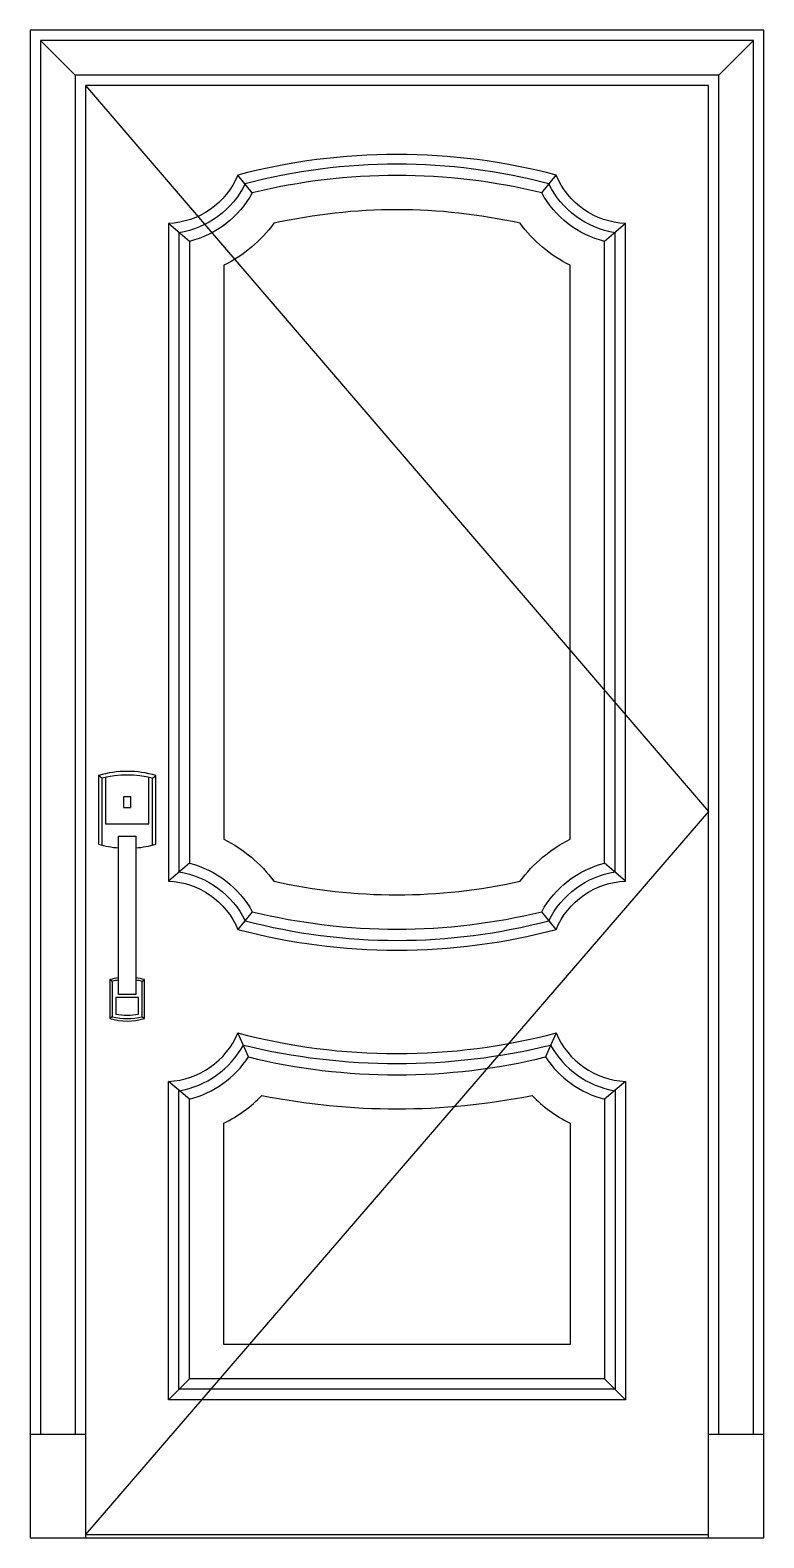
# Model space of a CAD drawing. Header units: metres. Extents: x -2328 to -1268, y 0 to 2180.
import ezdxf

# ---------------------------------------------------------------- set-up
doc = ezdxf.new("R2010")
doc.units = ezdxf.units.M
for name, color, linetype in [('2', 2, 'Continuous'), ('3', 3, 'Continuous'), ('4', 4, 'Continuous'), ('7', 7, 'Continuous')]:
    doc.layers.add(name, color=color, linetype=linetype)

msp = doc.modelspace()

# ---------------------------------------------------------------- linework, layer by layer
at = {"layer": '2'}
msp.add_line((-2327.86, 0), (-1267.86, 0), dxfattribs=at)
at = {"layer": '3'}
for p, q in [((-2262.86, 2115), (-2312.86, 2165)), ((-1332.86, 2115), (-1282.86, 2165)), ((-2006.97, 1944.76), (-2027.86, 1970.37)), ((-1588.75, 1944.76), (-1567.86, 1970.37)), ((-2097.86, 1874.65), (-2127.86, 1900.37)), ((-1467.86, 1900.37), (-1497.86, 1874.65)), ((-2224.2, 1098.57), (-2229.17, 1102.39)), ((-2151.2, 1098.57), (-2146.22, 1102.39)), ((-2097.86, 975.39), (-2127.86, 949.68)), ((-1467.86, 949.68), (-1497.86, 975.39)), ((-2006.97, 905.28), (-2027.86, 879.68)), ((-1567.86, 879.68), (-1588.75, 905.28)), ((-2209.27, 804.63), (-2212.58, 807.19)), ((-2166.13, 804.63), (-2162.81, 807.19)), ((-2209.27, 753.34), (-2212.58, 750.78)), ((-2166.13, 753.34), (-2162.81, 750.78)), ((-2012.51, 695.29), (-2027.86, 730.08)), ((-1567.86, 730.08), (-1583.21, 695.29)), ((-2097.86, 634.37), (-2127.86, 660.08)), ((-1467.86, 660.08), (-1497.86, 634.37)), ((-2097.86, 229.74), (-2127.86, 199.74)), ((-1497.86, 229.74), (-1467.86, 199.74)), ((-2247.86, 5), (-1347.86, 5))]:
    msp.add_line(p, q, dxfattribs=at)
for points in [[(-1282.86, 150), (-1282.86, 2165), (-2312.86, 2165), (-2312.86, 150)], [(-1332.86, 150), (-1332.86, 2115), (-2262.86, 2115), (-2262.86, 150)], [(-2247.86, 2100), (-1347.86, 1050), (-2247.86, 5)], [(-2219.22, 1099.74), (-2219.22, 1032.27), (-2156.18, 1032.27), (-2156.18, 1099.74)]]:
    msp.add_lwpolyline(points, dxfattribs=at)
for points in [[(-1578.56, 892.39, -0.24), (-1482.86, 963.18), (-1482.86, 1886.86, -0.24), (-1578.56, 1957.66, 0.13), (-2017.17, 1957.66, -0.24), (-2112.86, 1886.86), (-2112.86, 963.18, -0.24), (-2017.17, 892.39, 0.13)], [(-1619.93, 949.3, -0.12), (-1547.86, 1010.02), (-1547.86, 1840.02, -0.12), (-1619.93, 1900.75, 0.11), (-1975.79, 1900.75, -0.12), (-2047.86, 1840.02), (-2047.86, 1010.02, -0.12), (-1975.79, 949.3, 0.11)], [(-2171.11, 781.47), (-2204.29, 781.47), (-2204.29, 757.32, 0.1), (-2171.11, 757.32), (-2171.11, 781.47)], [(-2112.86, 214.74), (-2112.86, 646.58, 0.23), (-2019.69, 712.48, 0.12), (-1576.03, 712.48, 0.23), (-1482.86, 646.58), (-1482.86, 214.74)], [(-2047.86, 279.74), (-2047.86, 599.74, 0.09), (-1993.03, 639.78, 0.1), (-1602.69, 639.78, 0.09), (-1547.86, 599.74), (-1547.86, 279.74)]]:
    msp.add_lwpolyline(points, format="xyb", close=True, dxfattribs=at)
for points in [[(-2151.2, 1001.55), (-2151.2, 1098.57, 0.12), (-2224.2, 1098.57), (-2224.2, 1001.55)], [(-2200.14, 806.41, 0.03), (-2209.27, 804.63), (-2209.27, 753.34, 0.12), (-2166.13, 753.34), (-2166.13, 804.63, 0.03), (-2175.26, 806.41)]]:
    msp.add_lwpolyline(points, format="xyb", dxfattribs=at)
at = {"layer": '4'}
msp.add_lwpolyline([(-1267.86, 0), (-1267.86, 2180), (-2327.86, 2180), (-2327.86, 0)], dxfattribs=at)
at = {"layer": '7'}
for p, q in [((-2327.86, 150), (-2247.86, 150)), ((-1347.86, 150), (-1267.86, 150))]:
    msp.add_line(p, q, dxfattribs=at)
msp.add_lwpolyline([(-1347.86, 0), (-1347.86, 2100), (-2247.86, 2100), (-2247.86, 0)], dxfattribs=at)
for points in [[(-1567.86, 879.68, -0.29), (-1467.86, 949.68), (-1467.86, 1900.37, -0.29), (-1567.86, 1970.37, 0.13), (-2027.86, 1970.37, -0.29), (-2127.86, 1900.37), (-2127.86, 949.68, -0.29), (-2027.86, 879.68, 0.13)], [(-1588.75, 905.28, -0.21), (-1497.86, 975.39), (-1497.86, 1874.65, -0.21), (-1588.75, 1944.76, 0.12), (-2006.97, 1944.76, -0.21), (-2097.86, 1874.65), (-2097.86, 975.39, -0.21), (-2006.97, 905.28, 0.12)], [(-2127.86, 199.74), (-2127.86, 660.08, 0.29), (-2027.86, 730.08, 0.13), (-1567.86, 730.08, 0.29), (-1467.86, 660.08), (-1467.86, 199.74)], [(-2097.86, 229.74), (-2097.86, 634.37, 0.19), (-2012.51, 695.29, 0.12), (-1583.21, 695.29, 0.19), (-1497.86, 634.37), (-1497.86, 229.74)]]:
    msp.add_lwpolyline(points, format="xyb", close=True, dxfattribs=at)
for points in [[(-2175.26, 997.67, 0.05), (-2146.22, 1002.86), (-2146.22, 1102.39, 0.14), (-2229.17, 1102.39), (-2229.17, 1002.86, 0.05), (-2200.14, 997.67, 0.05)], [(-2200.14, 809.76, 0.03), (-2212.58, 807.19), (-2212.58, 750.78, 0.14), (-2162.81, 750.78), (-2162.81, 807.19, 0.03), (-2175.26, 809.76)]]:
    msp.add_lwpolyline(points, format="xyb", dxfattribs=at)
for points in [[(-2193.16, 1055.99), (-2182.23, 1055.99), (-2182.23, 1071.59), (-2193.16, 1071.59)], [(-2200.14, 785.41), (-2200.14, 1014.59), (-2175.26, 1014.59), (-2175.26, 785.41)]]:
    msp.add_lwpolyline(points, close=True, dxfattribs=at)

doc.saveas('drawing.dxf')
